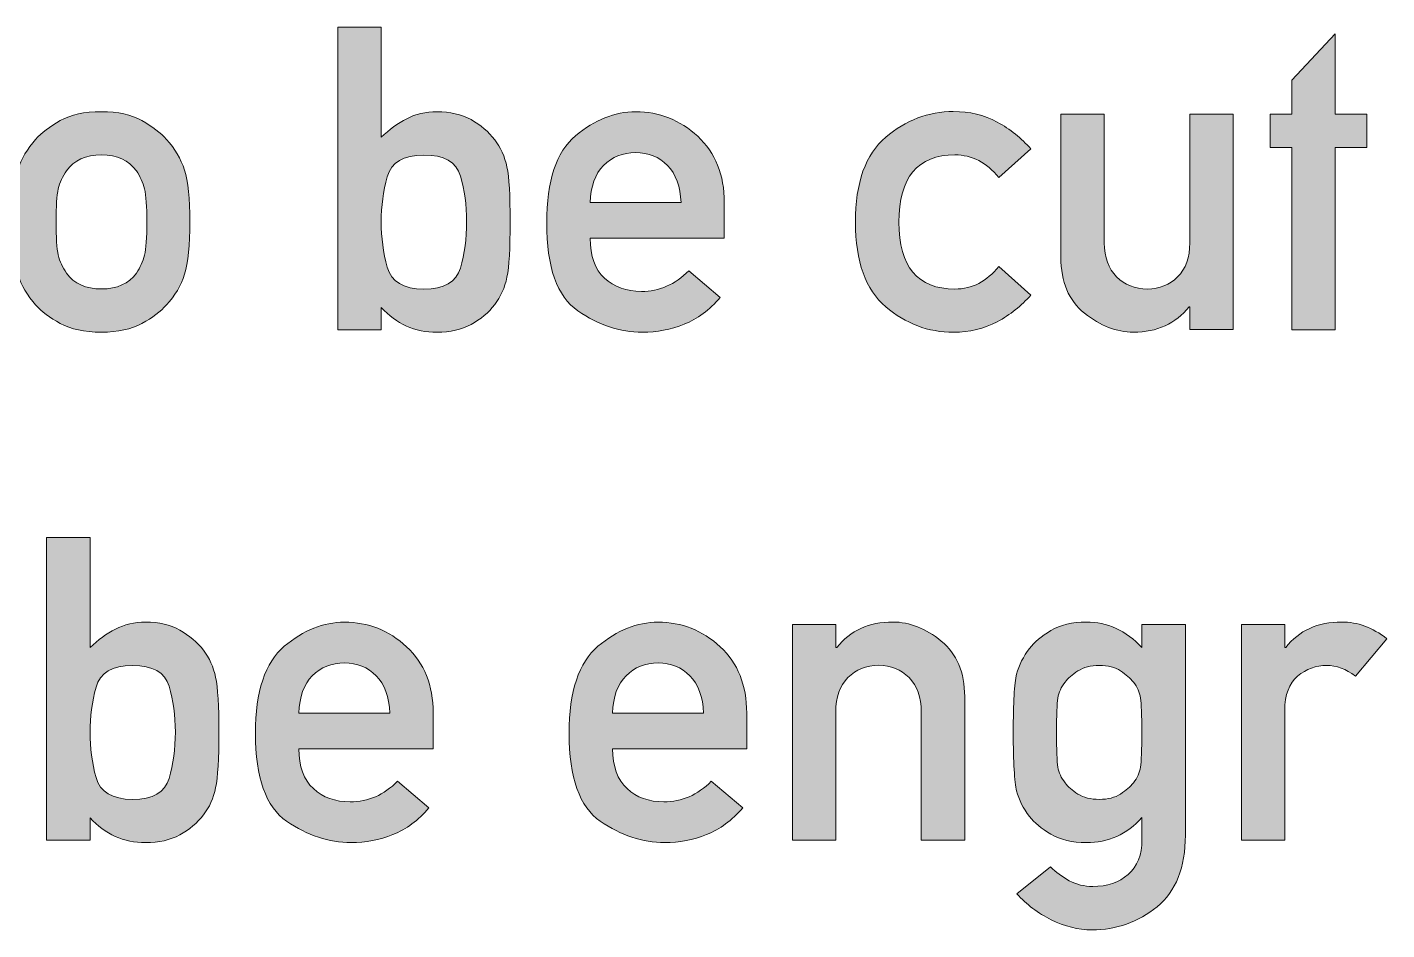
# Model space of a CAD drawing. Header units: inches. Extents: x 247 to 2765, y -1897 to -1110.
# Drawn here: x 1150.63 to 1164.16, y -1552.33 to -1543.35 of the extents above; entities that cross this region are included whole.
import ezdxf

# ---------------------------------------------------------------- set-up
doc = ezdxf.new("R2010")
doc.units = ezdxf.units.IN
doc.header["$MEASUREMENT"] = 0
doc.layers.add('Layer 1', color=7, linetype='Continuous')

# ---------------------------------------------------------------- blocks, each defined once
blk = doc.blocks.new('block 197')
at = {"layer": 'Layer 1', "true_color": 0x010101}
h = blk.add_hatch(color=18, dxfattribs=at)
h.dxf.hatch_style = 2
edge = h.paths.add_edge_path()
edge.add_spline(control_points=[(1153.721, -1546.362), (1153.721, -1546.362), (1153.721, -1543.351), (1153.721, -1543.351), (1153.721, -1543.351), (1154.153, -1543.351), (1154.153, -1543.351), (1154.153, -1543.351), (1154.153, -1544.446), (1154.153, -1544.446), (1154.233, -1544.37), (1154.317, -1544.308), (1154.406, -1544.262), (1154.495, -1544.215), (1154.595, -1544.192), (1154.707, -1544.192), (1154.838, -1544.192), (1154.95, -1544.218), (1155.046, -1544.271), (1155.141, -1544.325), (1155.22, -1544.392), (1155.282, -1544.471), (1155.341, -1544.548), (1155.382, -1544.638), (1155.403, -1544.741), (1155.425, -1544.843), (1155.435, -1545.026), (1155.435, -1545.288), (1155.435, -1545.553), (1155.425, -1545.736), (1155.403, -1545.84), (1155.382, -1545.944), (1155.341, -1546.034), (1155.282, -1546.111), (1155.22, -1546.192), (1155.141, -1546.258), (1155.046, -1546.309), (1154.951, -1546.361), (1154.838, -1546.387), (1154.707, -1546.387), (1154.487, -1546.387), (1154.302, -1546.305), (1154.153, -1546.14), (1154.153, -1546.14), (1154.153, -1546.363), (1154.153, -1546.363), (1154.153, -1546.363), (1153.721, -1546.362), (1153.721, -1546.362), (1153.721, -1546.362), (1153.721, -1546.362), (1153.721, -1546.362)], knot_values=[0, 0, 0, 0, 1, 1, 1, 2, 2, 2, 3, 3, 3, 4, 4, 4, 5, 5, 5, 6, 6, 6, 7, 7, 7, 8, 8, 8, 9, 9, 9, 10, 10, 10, 11, 11, 11, 12, 12, 12, 13, 13, 13, 14, 14, 14, 15, 15, 15, 16, 16, 16, 17, 17, 17, 17], degree=3, periodic=1)
edge = h.paths.add_edge_path()
edge.add_spline(control_points=[(1154.576, -1544.623), (1154.373, -1544.623), (1154.252, -1544.696), (1154.212, -1544.84), (1154.173, -1544.985), (1154.152, -1545.134), (1154.152, -1545.288), (1154.152, -1545.444), (1154.173, -1545.596), (1154.212, -1545.74), (1154.252, -1545.884), (1154.373, -1545.957), (1154.576, -1545.957), (1154.779, -1545.957), (1154.9, -1545.887), (1154.941, -1545.748), (1154.982, -1545.608), (1155.002, -1545.455), (1155.002, -1545.286), (1155.002, -1545.122), (1154.982, -1544.97), (1154.941, -1544.832), (1154.9, -1544.693), (1154.779, -1544.623), (1154.576, -1544.623)], knot_values=[0, 0, 0, 0, 1, 1, 1, 2, 2, 2, 3, 3, 3, 4, 4, 4, 5, 5, 5, 6, 6, 6, 7, 7, 7, 8, 8, 8, 8], degree=3, periodic=1)
h = blk.add_hatch(color=18, dxfattribs=at)
h.dxf.hatch_style = 2
h.paths.add_polyline_path([(1163.212, -1546.364), (1163.212, -1544.547), (1162.998, -1544.547), (1162.998, -1544.216), (1163.212, -1544.216), (1163.212, -1543.879), (1163.645, -1543.417), (1163.645, -1544.216), (1163.959, -1544.216), (1163.959, -1544.547), (1163.645, -1544.547), (1163.645, -1546.364)])
h = blk.add_hatch(color=18, dxfattribs=at)
h.dxf.hatch_style = 2
edge = h.paths.add_edge_path()
edge.add_spline(control_points=[(1150.483, -1545.287), (1150.483, -1545.057), (1150.502, -1544.885), (1150.536, -1544.773), (1150.572, -1544.66), (1150.632, -1544.558), (1150.714, -1544.467), (1150.773, -1544.401), (1150.855, -1544.34), (1150.959, -1544.281), (1151.063, -1544.222), (1151.199, -1544.192), (1151.367, -1544.192), (1151.533, -1544.192), (1151.668, -1544.222), (1151.771, -1544.281), (1151.875, -1544.34), (1151.958, -1544.402), (1152.017, -1544.467), (1152.099, -1544.558), (1152.158, -1544.66), (1152.195, -1544.773), (1152.231, -1544.885), (1152.248, -1545.057), (1152.248, -1545.287), (1152.248, -1545.521), (1152.23, -1545.694), (1152.195, -1545.808), (1152.16, -1545.923), (1152.099, -1546.023), (1152.017, -1546.114), (1151.958, -1546.181), (1151.876, -1546.242), (1151.771, -1546.299), (1151.667, -1546.357), (1151.532, -1546.386), (1151.367, -1546.386), (1151.198, -1546.386), (1151.063, -1546.357), (1150.959, -1546.299), (1150.855, -1546.242), (1150.773, -1546.18), (1150.714, -1546.114), (1150.632, -1546.023), (1150.572, -1545.921), (1150.536, -1545.808), (1150.5, -1545.695), (1150.483, -1545.522), (1150.483, -1545.287)], knot_values=[0, 0, 0, 0, 1, 1, 1, 2, 2, 2, 3, 3, 3, 4, 4, 4, 5, 5, 5, 6, 6, 6, 7, 7, 7, 8, 8, 8, 9, 9, 9, 10, 10, 10, 11, 11, 11, 12, 12, 12, 13, 13, 13, 14, 14, 14, 15, 15, 15, 16, 16, 16, 16], degree=3, periodic=1)
edge = h.paths.add_edge_path()
edge.add_spline(control_points=[(1151.82, -1545.291), (1151.82, -1545.135), (1151.813, -1545.026), (1151.797, -1544.961), (1151.781, -1544.898), (1151.754, -1544.837), (1151.716, -1544.779), (1151.64, -1544.675), (1151.524, -1544.622), (1151.369, -1544.622), (1151.211, -1544.622), (1151.095, -1544.675), (1151.022, -1544.779), (1150.981, -1544.837), (1150.953, -1544.898), (1150.938, -1544.961), (1150.924, -1545.026), (1150.917, -1545.133), (1150.917, -1545.287), (1150.917, -1545.443), (1150.924, -1545.555), (1150.938, -1545.618), (1150.953, -1545.681), (1150.981, -1545.742), (1151.022, -1545.798), (1151.095, -1545.904), (1151.211, -1545.956), (1151.369, -1545.956), (1151.524, -1545.956), (1151.641, -1545.904), (1151.716, -1545.798), (1151.754, -1545.743), (1151.782, -1545.682), (1151.797, -1545.619), (1151.812, -1545.556), (1151.82, -1545.447), (1151.82, -1545.291)], knot_values=[0, 0, 0, 0, 1, 1, 1, 2, 2, 2, 3, 3, 3, 4, 4, 4, 5, 5, 5, 6, 6, 6, 7, 7, 7, 8, 8, 8, 9, 9, 9, 10, 10, 10, 11, 11, 11, 12, 12, 12, 12], degree=3, periodic=1)
h = blk.add_hatch(color=18, dxfattribs=at)
h.dxf.hatch_style = 2
edge = h.paths.add_edge_path()
edge.add_spline(control_points=[(1157.566, -1545.452), (1157.566, -1545.452), (1156.231, -1545.452), (1156.231, -1545.452), (1156.231, -1545.629), (1156.28, -1545.761), (1156.375, -1545.849), (1156.47, -1545.937), (1156.593, -1545.981), (1156.742, -1545.981), (1156.919, -1545.981), (1157.076, -1545.913), (1157.213, -1545.775), (1157.213, -1545.775), (1157.525, -1546.041), (1157.525, -1546.041), (1157.419, -1546.165), (1157.299, -1546.254), (1157.166, -1546.307), (1157.033, -1546.36), (1156.894, -1546.387), (1156.75, -1546.387), (1156.529, -1546.387), (1156.316, -1546.316), (1156.109, -1546.174), (1155.902, -1546.031), (1155.799, -1545.739), (1155.799, -1545.298), (1155.799, -1544.881), (1155.894, -1544.592), (1156.086, -1544.432), (1156.277, -1544.273), (1156.476, -1544.192), (1156.684, -1544.192), (1156.919, -1544.192), (1157.125, -1544.274), (1157.302, -1544.437), (1157.478, -1544.601), (1157.566, -1544.821), (1157.566, -1545.097), (1157.566, -1545.097), (1157.566, -1545.452), (1157.566, -1545.452)], knot_values=[0, 0, 0, 0, 1, 1, 1, 2, 2, 2, 3, 3, 3, 4, 4, 4, 5, 5, 5, 6, 6, 6, 7, 7, 7, 8, 8, 8, 9, 9, 9, 10, 10, 10, 11, 11, 11, 12, 12, 12, 13, 13, 13, 14, 14, 14, 14], degree=3, periodic=1)
edge = h.paths.add_edge_path()
edge.add_spline(control_points=[(1156.231, -1545.097), (1156.231, -1545.097), (1157.136, -1545.097), (1157.136, -1545.097), (1157.129, -1544.936), (1157.084, -1544.812), (1157, -1544.726), (1156.916, -1544.642), (1156.811, -1544.599), (1156.684, -1544.599), (1156.556, -1544.599), (1156.449, -1544.642), (1156.365, -1544.726), (1156.28, -1544.812), (1156.236, -1544.936), (1156.231, -1545.097)], knot_values=[0, 0, 0, 0, 1, 1, 1, 2, 2, 2, 3, 3, 3, 4, 4, 4, 5, 5, 5, 5], degree=3, periodic=1)
h = blk.add_hatch(color=18, dxfattribs=at)
h.dxf.hatch_style = 2
edge = h.paths.add_edge_path()
edge.add_spline(control_points=[(1160.297, -1545.731), (1160.297, -1545.731), (1160.616, -1546.017), (1160.616, -1546.017), (1160.521, -1546.125), (1160.411, -1546.213), (1160.282, -1546.282), (1160.153, -1546.352), (1160.007, -1546.387), (1159.845, -1546.387), (1159.597, -1546.387), (1159.372, -1546.303), (1159.172, -1546.133), (1158.972, -1545.964), (1158.871, -1545.684), (1158.871, -1545.291), (1158.871, -1544.897), (1158.971, -1544.617), (1159.172, -1544.446), (1159.373, -1544.276), (1159.597, -1544.19), (1159.845, -1544.19), (1160.007, -1544.19), (1160.153, -1544.225), (1160.282, -1544.296), (1160.411, -1544.366), (1160.522, -1544.455), (1160.616, -1544.562), (1160.616, -1544.562), (1160.297, -1544.846), (1160.297, -1544.846), (1160.176, -1544.697), (1160.031, -1544.622), (1159.861, -1544.622), (1159.489, -1544.622), (1159.303, -1544.846), (1159.303, -1545.291), (1159.303, -1545.735), (1159.489, -1545.957), (1159.861, -1545.957), (1160.032, -1545.957), (1160.178, -1545.882), (1160.297, -1545.731)], knot_values=[0, 0, 0, 0, 1, 1, 1, 2, 2, 2, 3, 3, 3, 4, 4, 4, 5, 5, 5, 6, 6, 6, 7, 7, 7, 8, 8, 8, 9, 9, 9, 10, 10, 10, 11, 11, 11, 12, 12, 12, 13, 13, 13, 14, 14, 14, 14], degree=3, periodic=1)
h = blk.add_hatch(color=18, dxfattribs=at)
h.dxf.hatch_style = 2
edge = h.paths.add_edge_path()
edge.add_spline(control_points=[(1160.915, -1545.642), (1160.915, -1545.642), (1160.915, -1544.216), (1160.915, -1544.216), (1160.915, -1544.216), (1161.347, -1544.216), (1161.347, -1544.216), (1161.347, -1544.216), (1161.347, -1545.496), (1161.347, -1545.496), (1161.347, -1545.641), (1161.388, -1545.754), (1161.469, -1545.836), (1161.55, -1545.916), (1161.652, -1545.957), (1161.776, -1545.957), (1161.896, -1545.957), (1161.996, -1545.916), (1162.077, -1545.836), (1162.158, -1545.755), (1162.198, -1545.641), (1162.198, -1545.496), (1162.198, -1545.496), (1162.198, -1544.216), (1162.198, -1544.216), (1162.198, -1544.216), (1162.631, -1544.216), (1162.631, -1544.216), (1162.631, -1544.216), (1162.631, -1546.361), (1162.631, -1546.361), (1162.631, -1546.361), (1162.198, -1546.361), (1162.198, -1546.361), (1162.198, -1546.361), (1162.198, -1546.134), (1162.198, -1546.134), (1162.198, -1546.134), (1162.191, -1546.134), (1162.191, -1546.134), (1162.057, -1546.303), (1161.872, -1546.386), (1161.637, -1546.386), (1161.468, -1546.386), (1161.306, -1546.323), (1161.15, -1546.197), (1160.993, -1546.071), (1160.915, -1545.886), (1160.915, -1545.642)], knot_values=[0, 0, 0, 0, 1, 1, 1, 2, 2, 2, 3, 3, 3, 4, 4, 4, 5, 5, 5, 6, 6, 6, 7, 7, 7, 8, 8, 8, 9, 9, 9, 10, 10, 10, 11, 11, 11, 12, 12, 12, 13, 13, 13, 14, 14, 14, 15, 15, 15, 16, 16, 16, 16], degree=3, periodic=1)
h = blk.add_hatch(color=18, dxfattribs=at)
h.dxf.hatch_style = 2
edge = h.paths.add_edge_path()
edge.add_spline(control_points=[(1150.822, -1551.442), (1150.822, -1551.442), (1150.822, -1548.43), (1150.822, -1548.43), (1150.822, -1548.43), (1151.255, -1548.43), (1151.255, -1548.43), (1151.255, -1548.43), (1151.255, -1549.525), (1151.255, -1549.525), (1151.335, -1549.45), (1151.419, -1549.388), (1151.508, -1549.341), (1151.597, -1549.295), (1151.697, -1549.272), (1151.809, -1549.272), (1151.94, -1549.272), (1152.052, -1549.298), (1152.148, -1549.352), (1152.243, -1549.405), (1152.322, -1549.471), (1152.384, -1549.551), (1152.443, -1549.628), (1152.483, -1549.718), (1152.505, -1549.821), (1152.527, -1549.924), (1152.537, -1550.106), (1152.537, -1550.368), (1152.537, -1550.632), (1152.527, -1550.817), (1152.505, -1550.921), (1152.483, -1551.025), (1152.443, -1551.115), (1152.384, -1551.19), (1152.322, -1551.271), (1152.243, -1551.338), (1152.148, -1551.39), (1152.053, -1551.441), (1151.94, -1551.467), (1151.809, -1551.467), (1151.589, -1551.467), (1151.404, -1551.385), (1151.255, -1551.219), (1151.255, -1551.219), (1151.255, -1551.443), (1151.255, -1551.443), (1151.255, -1551.443), (1150.822, -1551.442), (1150.822, -1551.442), (1150.822, -1551.442), (1150.822, -1551.442), (1150.822, -1551.442)], knot_values=[0, 0, 0, 0, 1, 1, 1, 2, 2, 2, 3, 3, 3, 4, 4, 4, 5, 5, 5, 6, 6, 6, 7, 7, 7, 8, 8, 8, 9, 9, 9, 10, 10, 10, 11, 11, 11, 12, 12, 12, 13, 13, 13, 14, 14, 14, 15, 15, 15, 16, 16, 16, 17, 17, 17, 17], degree=3, periodic=1)
edge = h.paths.add_edge_path()
edge.add_spline(control_points=[(1151.678, -1549.703), (1151.476, -1549.703), (1151.355, -1549.776), (1151.315, -1549.92), (1151.275, -1550.065), (1151.255, -1550.214), (1151.255, -1550.367), (1151.255, -1550.524), (1151.275, -1550.675), (1151.315, -1550.819), (1151.355, -1550.964), (1151.476, -1551.036), (1151.678, -1551.036), (1151.88, -1551.036), (1152.003, -1550.967), (1152.043, -1550.827), (1152.083, -1550.687), (1152.104, -1550.534), (1152.104, -1550.366), (1152.104, -1550.202), (1152.083, -1550.05), (1152.043, -1549.911), (1152.002, -1549.773), (1151.88, -1549.703), (1151.678, -1549.703)], knot_values=[0, 0, 0, 0, 1, 1, 1, 2, 2, 2, 3, 3, 3, 4, 4, 4, 5, 5, 5, 6, 6, 6, 7, 7, 7, 8, 8, 8, 8], degree=3, periodic=1)
h = blk.add_hatch(color=18, dxfattribs=at)
h.dxf.hatch_style = 2
edge = h.paths.add_edge_path()
edge.add_spline(control_points=[(1154.669, -1550.532), (1154.669, -1550.532), (1153.333, -1550.532), (1153.333, -1550.532), (1153.333, -1550.708), (1153.382, -1550.841), (1153.477, -1550.929), (1153.572, -1551.017), (1153.695, -1551.061), (1153.844, -1551.061), (1154.022, -1551.061), (1154.179, -1550.993), (1154.315, -1550.855), (1154.315, -1550.855), (1154.627, -1551.121), (1154.627, -1551.121), (1154.521, -1551.246), (1154.402, -1551.334), (1154.269, -1551.387), (1154.136, -1551.44), (1153.997, -1551.467), (1153.852, -1551.467), (1153.632, -1551.467), (1153.418, -1551.396), (1153.211, -1551.254), (1153.005, -1551.112), (1152.901, -1550.82), (1152.901, -1550.379), (1152.901, -1549.961), (1152.997, -1549.673), (1153.188, -1549.513), (1153.379, -1549.353), (1153.578, -1549.273), (1153.786, -1549.273), (1154.022, -1549.273), (1154.228, -1549.354), (1154.404, -1549.517), (1154.581, -1549.68), (1154.669, -1549.901), (1154.669, -1550.178), (1154.669, -1550.178), (1154.669, -1550.532), (1154.669, -1550.532), (1154.669, -1550.532), (1154.669, -1550.532), (1154.669, -1550.532)], knot_values=[0, 0, 0, 0, 1, 1, 1, 2, 2, 2, 3, 3, 3, 4, 4, 4, 5, 5, 5, 6, 6, 6, 7, 7, 7, 8, 8, 8, 9, 9, 9, 10, 10, 10, 11, 11, 11, 12, 12, 12, 13, 13, 13, 14, 14, 14, 15, 15, 15, 15], degree=3, periodic=1)
edge = h.paths.add_edge_path()
edge.add_spline(control_points=[(1153.333, -1550.177), (1153.333, -1550.177), (1154.238, -1550.177), (1154.238, -1550.177), (1154.231, -1550.015), (1154.186, -1549.892), (1154.102, -1549.807), (1154.018, -1549.721), (1153.913, -1549.678), (1153.786, -1549.678), (1153.658, -1549.678), (1153.551, -1549.721), (1153.466, -1549.807), (1153.383, -1549.892), (1153.338, -1550.015), (1153.333, -1550.177)], knot_values=[0, 0, 0, 0, 1, 1, 1, 2, 2, 2, 3, 3, 3, 4, 4, 4, 5, 5, 5, 5], degree=3, periodic=1)
h = blk.add_hatch(color=18, dxfattribs=at)
h.dxf.hatch_style = 2
edge = h.paths.add_edge_path()
edge.add_spline(control_points=[(1157.79, -1550.532), (1157.79, -1550.532), (1156.455, -1550.532), (1156.455, -1550.532), (1156.455, -1550.708), (1156.503, -1550.841), (1156.599, -1550.929), (1156.694, -1551.017), (1156.816, -1551.061), (1156.965, -1551.061), (1157.143, -1551.061), (1157.3, -1550.993), (1157.437, -1550.855), (1157.437, -1550.855), (1157.749, -1551.121), (1157.749, -1551.121), (1157.643, -1551.246), (1157.523, -1551.334), (1157.39, -1551.387), (1157.257, -1551.44), (1157.118, -1551.467), (1156.973, -1551.467), (1156.753, -1551.467), (1156.539, -1551.396), (1156.332, -1551.254), (1156.126, -1551.112), (1156.022, -1550.82), (1156.022, -1550.379), (1156.022, -1549.961), (1156.118, -1549.673), (1156.309, -1549.513), (1156.5, -1549.353), (1156.699, -1549.273), (1156.907, -1549.273), (1157.142, -1549.273), (1157.348, -1549.354), (1157.525, -1549.517), (1157.701, -1549.68), (1157.789, -1549.901), (1157.789, -1550.178), (1157.789, -1550.178), (1157.789, -1550.532), (1157.789, -1550.532), (1157.789, -1550.532), (1157.79, -1550.532), (1157.79, -1550.532)], knot_values=[0, 0, 0, 0, 1, 1, 1, 2, 2, 2, 3, 3, 3, 4, 4, 4, 5, 5, 5, 6, 6, 6, 7, 7, 7, 8, 8, 8, 9, 9, 9, 10, 10, 10, 11, 11, 11, 12, 12, 12, 13, 13, 13, 14, 14, 14, 15, 15, 15, 15], degree=3, periodic=1)
edge = h.paths.add_edge_path()
edge.add_spline(control_points=[(1156.455, -1550.177), (1156.455, -1550.177), (1157.36, -1550.177), (1157.36, -1550.177), (1157.353, -1550.015), (1157.308, -1549.892), (1157.223, -1549.807), (1157.138, -1549.721), (1157.034, -1549.678), (1156.907, -1549.678), (1156.78, -1549.678), (1156.673, -1549.721), (1156.589, -1549.807), (1156.504, -1549.892), (1156.459, -1550.015), (1156.455, -1550.177)], knot_values=[0, 0, 0, 0, 1, 1, 1, 2, 2, 2, 3, 3, 3, 4, 4, 4, 5, 5, 5, 5], degree=3, periodic=1)
h = blk.add_hatch(color=18, dxfattribs=at)
h.dxf.hatch_style = 2
edge = h.paths.add_edge_path()
edge.add_spline(control_points=[(1158.245, -1551.442), (1158.245, -1551.442), (1158.245, -1549.296), (1158.245, -1549.296), (1158.245, -1549.296), (1158.677, -1549.296), (1158.677, -1549.296), (1158.677, -1549.296), (1158.677, -1549.525), (1158.677, -1549.525), (1158.677, -1549.525), (1158.685, -1549.525), (1158.685, -1549.525), (1158.819, -1549.356), (1159.004, -1549.271), (1159.243, -1549.271), (1159.411, -1549.271), (1159.571, -1549.335), (1159.725, -1549.461), (1159.88, -1549.587), (1159.958, -1549.773), (1159.958, -1550.014), (1159.958, -1550.014), (1159.958, -1551.441), (1159.958, -1551.441), (1159.958, -1551.441), (1159.526, -1551.441), (1159.526, -1551.441), (1159.526, -1551.441), (1159.526, -1550.163), (1159.526, -1550.163), (1159.526, -1550.019), (1159.486, -1549.906), (1159.404, -1549.824), (1159.323, -1549.743), (1159.223, -1549.702), (1159.103, -1549.702), (1158.978, -1549.702), (1158.876, -1549.742), (1158.796, -1549.824), (1158.715, -1549.906), (1158.675, -1550.019), (1158.675, -1550.163), (1158.675, -1550.163), (1158.675, -1551.441), (1158.675, -1551.441), (1158.675, -1551.441), (1158.245, -1551.442), (1158.245, -1551.442), (1158.245, -1551.442), (1158.245, -1551.442), (1158.245, -1551.442)], knot_values=[0, 0, 0, 0, 1, 1, 1, 2, 2, 2, 3, 3, 3, 4, 4, 4, 5, 5, 5, 6, 6, 6, 7, 7, 7, 8, 8, 8, 9, 9, 9, 10, 10, 10, 11, 11, 11, 12, 12, 12, 13, 13, 13, 14, 14, 14, 15, 15, 15, 16, 16, 16, 17, 17, 17, 17], degree=3, periodic=1)
h = blk.add_hatch(color=18, dxfattribs=at)
h.dxf.hatch_style = 2
edge = h.paths.add_edge_path()
edge.add_spline(control_points=[(1161.722, -1551.439), (1161.722, -1551.439), (1161.722, -1551.218), (1161.722, -1551.218), (1161.572, -1551.384), (1161.387, -1551.466), (1161.168, -1551.466), (1161.028, -1551.466), (1160.911, -1551.438), (1160.815, -1551.383), (1160.721, -1551.327), (1160.65, -1551.268), (1160.603, -1551.206), (1160.54, -1551.126), (1160.498, -1551.041), (1160.475, -1550.952), (1160.453, -1550.862), (1160.441, -1550.668), (1160.441, -1550.371), (1160.441, -1550.074), (1160.452, -1549.88), (1160.475, -1549.79), (1160.499, -1549.701), (1160.541, -1549.615), (1160.603, -1549.533), (1160.651, -1549.472), (1160.722, -1549.413), (1160.815, -1549.356), (1160.911, -1549.3), (1161.028, -1549.271), (1161.168, -1549.271), (1161.378, -1549.271), (1161.562, -1549.355), (1161.722, -1549.526), (1161.722, -1549.526), (1161.722, -1549.296), (1161.722, -1549.296), (1161.722, -1549.296), (1162.154, -1549.296), (1162.154, -1549.296), (1162.154, -1549.296), (1162.154, -1551.392), (1162.154, -1551.392), (1162.154, -1551.715), (1162.06, -1551.952), (1161.872, -1552.105), (1161.684, -1552.259), (1161.468, -1552.335), (1161.224, -1552.335), (1161.086, -1552.335), (1160.952, -1552.301), (1160.82, -1552.235), (1160.687, -1552.17), (1160.574, -1552.082), (1160.477, -1551.976), (1160.477, -1551.976), (1160.812, -1551.708), (1160.812, -1551.708), (1160.865, -1551.761), (1160.927, -1551.806), (1160.999, -1551.846), (1161.072, -1551.884), (1161.149, -1551.903), (1161.232, -1551.903), (1161.375, -1551.903), (1161.493, -1551.864), (1161.584, -1551.783), (1161.676, -1551.703), (1161.722, -1551.588), (1161.722, -1551.439)], knot_values=[0, 0, 0, 0, 1, 1, 1, 2, 2, 2, 3, 3, 3, 4, 4, 4, 5, 5, 5, 6, 6, 6, 7, 7, 7, 8, 8, 8, 9, 9, 9, 10, 10, 10, 11, 11, 11, 12, 12, 12, 13, 13, 13, 14, 14, 14, 15, 15, 15, 16, 16, 16, 17, 17, 17, 18, 18, 18, 19, 19, 19, 20, 20, 20, 21, 21, 21, 22, 22, 22, 23, 23, 23, 23], degree=3, periodic=1)
edge = h.paths.add_edge_path()
edge.add_spline(control_points=[(1160.872, -1550.371), (1160.872, -1550.543), (1160.877, -1550.658), (1160.885, -1550.715), (1160.894, -1550.771), (1160.918, -1550.824), (1160.957, -1550.871), (1160.986, -1550.91), (1161.028, -1550.948), (1161.085, -1550.983), (1161.141, -1551.019), (1161.212, -1551.036), (1161.299, -1551.036), (1161.383, -1551.036), (1161.453, -1551.018), (1161.509, -1550.983), (1161.564, -1550.947), (1161.607, -1550.91), (1161.638, -1550.871), (1161.675, -1550.823), (1161.699, -1550.771), (1161.707, -1550.715), (1161.715, -1550.658), (1161.72, -1550.544), (1161.72, -1550.371), (1161.72, -1550.199), (1161.716, -1550.084), (1161.707, -1550.028), (1161.698, -1549.971), (1161.675, -1549.918), (1161.638, -1549.869), (1161.607, -1549.832), (1161.564, -1549.794), (1161.509, -1549.758), (1161.454, -1549.721), (1161.384, -1549.704), (1161.299, -1549.704), (1161.212, -1549.704), (1161.141, -1549.722), (1161.085, -1549.758), (1161.028, -1549.794), (1160.986, -1549.832), (1160.957, -1549.869), (1160.918, -1549.919), (1160.894, -1549.971), (1160.885, -1550.028), (1160.877, -1550.084), (1160.872, -1550.199), (1160.872, -1550.371)], knot_values=[0, 0, 0, 0, 1, 1, 1, 2, 2, 2, 3, 3, 3, 4, 4, 4, 5, 5, 5, 6, 6, 6, 7, 7, 7, 8, 8, 8, 9, 9, 9, 10, 10, 10, 11, 11, 11, 12, 12, 12, 13, 13, 13, 14, 14, 14, 15, 15, 15, 16, 16, 16, 16], degree=3, periodic=1)
h = blk.add_hatch(color=18, dxfattribs=at)
h.dxf.hatch_style = 2
edge = h.paths.add_edge_path()
edge.add_spline(control_points=[(1162.711, -1551.442), (1162.711, -1551.442), (1162.711, -1549.296), (1162.711, -1549.296), (1162.711, -1549.296), (1163.144, -1549.296), (1163.144, -1549.296), (1163.144, -1549.296), (1163.144, -1549.525), (1163.144, -1549.525), (1163.144, -1549.525), (1163.152, -1549.525), (1163.152, -1549.525), (1163.285, -1549.356), (1163.471, -1549.271), (1163.71, -1549.271), (1163.867, -1549.271), (1164.016, -1549.325), (1164.158, -1549.437), (1164.158, -1549.437), (1163.846, -1549.809), (1163.846, -1549.809), (1163.751, -1549.738), (1163.657, -1549.703), (1163.56, -1549.703), (1163.454, -1549.703), (1163.358, -1549.739), (1163.271, -1549.81), (1163.186, -1549.881), (1163.143, -1549.995), (1163.143, -1550.152), (1163.143, -1550.152), (1163.143, -1551.442), (1163.143, -1551.442), (1163.143, -1551.442), (1162.711, -1551.442), (1162.711, -1551.442), (1162.711, -1551.442), (1162.711, -1551.442), (1162.711, -1551.442)], knot_values=[0, 0, 0, 0, 1, 1, 1, 2, 2, 2, 3, 3, 3, 4, 4, 4, 5, 5, 5, 6, 6, 6, 7, 7, 7, 8, 8, 8, 9, 9, 9, 10, 10, 10, 11, 11, 11, 12, 12, 12, 13, 13, 13, 13], degree=3, periodic=1)
at = {"layer": 'Layer 1', "lineweight": 0}
blk.add_lwpolyline([(1163.212, -1546.364), (1163.212, -1544.547), (1162.998, -1544.547), (1162.998, -1544.216), (1163.212, -1544.216), (1163.212, -1543.879), (1163.645, -1543.417), (1163.645, -1544.216), (1163.959, -1544.216), (1163.959, -1544.547), (1163.645, -1544.547), (1163.645, -1546.364), (1163.212, -1546.364)], dxfattribs=at)
for points, knots in [([(1153.721, -1546.362), (1153.721, -1546.362), (1153.721, -1543.351), (1153.721, -1543.351), (1153.721, -1543.351), (1154.153, -1543.351), (1154.153, -1543.351), (1154.153, -1543.351), (1154.153, -1544.446), (1154.153, -1544.446), (1154.233, -1544.37), (1154.317, -1544.308), (1154.406, -1544.262), (1154.495, -1544.215), (1154.595, -1544.192), (1154.707, -1544.192), (1154.838, -1544.192), (1154.95, -1544.218), (1155.046, -1544.271), (1155.141, -1544.325), (1155.22, -1544.392), (1155.282, -1544.471), (1155.341, -1544.548), (1155.382, -1544.638), (1155.403, -1544.741), (1155.425, -1544.843), (1155.435, -1545.026), (1155.435, -1545.288), (1155.435, -1545.553), (1155.425, -1545.736), (1155.403, -1545.84), (1155.382, -1545.944), (1155.341, -1546.034), (1155.282, -1546.111), (1155.22, -1546.192), (1155.141, -1546.258), (1155.046, -1546.309), (1154.951, -1546.361), (1154.838, -1546.387), (1154.707, -1546.387), (1154.487, -1546.387), (1154.302, -1546.305), (1154.153, -1546.14), (1154.153, -1546.14), (1154.153, -1546.363), (1154.153, -1546.363), (1154.153, -1546.363), (1153.721, -1546.362), (1153.721, -1546.362), (1153.721, -1546.362), (1153.721, -1546.362), (1153.721, -1546.362)], [0, 0, 0, 0, 1, 1, 1, 2, 2, 2, 3, 3, 3, 4, 4, 4, 5, 5, 5, 6, 6, 6, 7, 7, 7, 8, 8, 8, 9, 9, 9, 10, 10, 10, 11, 11, 11, 12, 12, 12, 13, 13, 13, 14, 14, 14, 15, 15, 15, 16, 16, 16, 17, 17, 17, 17]), ([(1150.483, -1545.287), (1150.483, -1545.057), (1150.502, -1544.885), (1150.536, -1544.773), (1150.572, -1544.66), (1150.632, -1544.558), (1150.714, -1544.467), (1150.773, -1544.401), (1150.855, -1544.34), (1150.959, -1544.281), (1151.063, -1544.222), (1151.199, -1544.192), (1151.367, -1544.192), (1151.533, -1544.192), (1151.668, -1544.222), (1151.771, -1544.281), (1151.875, -1544.34), (1151.958, -1544.402), (1152.017, -1544.467), (1152.099, -1544.558), (1152.158, -1544.66), (1152.195, -1544.773), (1152.231, -1544.885), (1152.248, -1545.057), (1152.248, -1545.287), (1152.248, -1545.521), (1152.23, -1545.694), (1152.195, -1545.808), (1152.16, -1545.923), (1152.099, -1546.023), (1152.017, -1546.114), (1151.958, -1546.181), (1151.876, -1546.242), (1151.771, -1546.299), (1151.667, -1546.357), (1151.532, -1546.386), (1151.367, -1546.386), (1151.198, -1546.386), (1151.063, -1546.357), (1150.959, -1546.299), (1150.855, -1546.242), (1150.773, -1546.18), (1150.714, -1546.114), (1150.632, -1546.023), (1150.572, -1545.921), (1150.536, -1545.808), (1150.5, -1545.695), (1150.483, -1545.522), (1150.483, -1545.287)], [0, 0, 0, 0, 1, 1, 1, 2, 2, 2, 3, 3, 3, 4, 4, 4, 5, 5, 5, 6, 6, 6, 7, 7, 7, 8, 8, 8, 9, 9, 9, 10, 10, 10, 11, 11, 11, 12, 12, 12, 13, 13, 13, 14, 14, 14, 15, 15, 15, 16, 16, 16, 16]), ([(1157.566, -1545.452), (1157.566, -1545.452), (1156.231, -1545.452), (1156.231, -1545.452), (1156.231, -1545.629), (1156.28, -1545.761), (1156.375, -1545.849), (1156.47, -1545.937), (1156.593, -1545.981), (1156.742, -1545.981), (1156.919, -1545.981), (1157.076, -1545.913), (1157.213, -1545.775), (1157.213, -1545.775), (1157.525, -1546.041), (1157.525, -1546.041), (1157.419, -1546.165), (1157.299, -1546.254), (1157.166, -1546.307), (1157.033, -1546.36), (1156.894, -1546.387), (1156.75, -1546.387), (1156.529, -1546.387), (1156.316, -1546.316), (1156.109, -1546.174), (1155.902, -1546.031), (1155.799, -1545.739), (1155.799, -1545.298), (1155.799, -1544.881), (1155.894, -1544.592), (1156.086, -1544.432), (1156.277, -1544.273), (1156.476, -1544.192), (1156.684, -1544.192), (1156.919, -1544.192), (1157.125, -1544.274), (1157.302, -1544.437), (1157.478, -1544.601), (1157.566, -1544.821), (1157.566, -1545.097), (1157.566, -1545.097), (1157.566, -1545.452), (1157.566, -1545.452)], [0, 0, 0, 0, 1, 1, 1, 2, 2, 2, 3, 3, 3, 4, 4, 4, 5, 5, 5, 6, 6, 6, 7, 7, 7, 8, 8, 8, 9, 9, 9, 10, 10, 10, 11, 11, 11, 12, 12, 12, 13, 13, 13, 14, 14, 14, 14]), ([(1160.297, -1545.731), (1160.297, -1545.731), (1160.616, -1546.017), (1160.616, -1546.017), (1160.521, -1546.125), (1160.411, -1546.213), (1160.282, -1546.282), (1160.153, -1546.352), (1160.007, -1546.387), (1159.845, -1546.387), (1159.597, -1546.387), (1159.372, -1546.303), (1159.172, -1546.133), (1158.972, -1545.964), (1158.871, -1545.684), (1158.871, -1545.291), (1158.871, -1544.897), (1158.971, -1544.617), (1159.172, -1544.446), (1159.373, -1544.276), (1159.597, -1544.19), (1159.845, -1544.19), (1160.007, -1544.19), (1160.153, -1544.225), (1160.282, -1544.296), (1160.411, -1544.366), (1160.522, -1544.455), (1160.616, -1544.562), (1160.616, -1544.562), (1160.297, -1544.846), (1160.297, -1544.846), (1160.176, -1544.697), (1160.031, -1544.622), (1159.861, -1544.622), (1159.489, -1544.622), (1159.303, -1544.846), (1159.303, -1545.291), (1159.303, -1545.735), (1159.489, -1545.957), (1159.861, -1545.957), (1160.032, -1545.957), (1160.178, -1545.882), (1160.297, -1545.731)], [0, 0, 0, 0, 1, 1, 1, 2, 2, 2, 3, 3, 3, 4, 4, 4, 5, 5, 5, 6, 6, 6, 7, 7, 7, 8, 8, 8, 9, 9, 9, 10, 10, 10, 11, 11, 11, 12, 12, 12, 13, 13, 13, 14, 14, 14, 14]), ([(1160.915, -1545.642), (1160.915, -1545.642), (1160.915, -1544.216), (1160.915, -1544.216), (1160.915, -1544.216), (1161.347, -1544.216), (1161.347, -1544.216), (1161.347, -1544.216), (1161.347, -1545.496), (1161.347, -1545.496), (1161.347, -1545.641), (1161.388, -1545.754), (1161.469, -1545.836), (1161.55, -1545.916), (1161.652, -1545.957), (1161.776, -1545.957), (1161.896, -1545.957), (1161.996, -1545.916), (1162.077, -1545.836), (1162.158, -1545.755), (1162.198, -1545.641), (1162.198, -1545.496), (1162.198, -1545.496), (1162.198, -1544.216), (1162.198, -1544.216), (1162.198, -1544.216), (1162.631, -1544.216), (1162.631, -1544.216), (1162.631, -1544.216), (1162.631, -1546.361), (1162.631, -1546.361), (1162.631, -1546.361), (1162.198, -1546.361), (1162.198, -1546.361), (1162.198, -1546.361), (1162.198, -1546.134), (1162.198, -1546.134), (1162.198, -1546.134), (1162.191, -1546.134), (1162.191, -1546.134), (1162.057, -1546.303), (1161.872, -1546.386), (1161.637, -1546.386), (1161.468, -1546.386), (1161.306, -1546.323), (1161.15, -1546.197), (1160.993, -1546.071), (1160.915, -1545.886), (1160.915, -1545.642)], [0, 0, 0, 0, 1, 1, 1, 2, 2, 2, 3, 3, 3, 4, 4, 4, 5, 5, 5, 6, 6, 6, 7, 7, 7, 8, 8, 8, 9, 9, 9, 10, 10, 10, 11, 11, 11, 12, 12, 12, 13, 13, 13, 14, 14, 14, 15, 15, 15, 16, 16, 16, 16]), ([(1151.82, -1545.291), (1151.82, -1545.135), (1151.813, -1545.026), (1151.797, -1544.961), (1151.781, -1544.898), (1151.754, -1544.837), (1151.716, -1544.779), (1151.64, -1544.675), (1151.524, -1544.622), (1151.369, -1544.622), (1151.211, -1544.622), (1151.095, -1544.675), (1151.022, -1544.779), (1150.981, -1544.837), (1150.953, -1544.898), (1150.938, -1544.961), (1150.924, -1545.026), (1150.917, -1545.133), (1150.917, -1545.287), (1150.917, -1545.443), (1150.924, -1545.555), (1150.938, -1545.618), (1150.953, -1545.681), (1150.981, -1545.742), (1151.022, -1545.798), (1151.095, -1545.904), (1151.211, -1545.956), (1151.369, -1545.956), (1151.524, -1545.956), (1151.641, -1545.904), (1151.716, -1545.798), (1151.754, -1545.743), (1151.782, -1545.682), (1151.797, -1545.619), (1151.812, -1545.556), (1151.82, -1545.447), (1151.82, -1545.291)], [0, 0, 0, 0, 1, 1, 1, 2, 2, 2, 3, 3, 3, 4, 4, 4, 5, 5, 5, 6, 6, 6, 7, 7, 7, 8, 8, 8, 9, 9, 9, 10, 10, 10, 11, 11, 11, 12, 12, 12, 12]), ([(1154.576, -1544.623), (1154.373, -1544.623), (1154.252, -1544.696), (1154.212, -1544.84), (1154.173, -1544.985), (1154.152, -1545.134), (1154.152, -1545.288), (1154.152, -1545.444), (1154.173, -1545.596), (1154.212, -1545.74), (1154.252, -1545.884), (1154.373, -1545.957), (1154.576, -1545.957), (1154.779, -1545.957), (1154.9, -1545.887), (1154.941, -1545.748), (1154.982, -1545.608), (1155.002, -1545.455), (1155.002, -1545.286), (1155.002, -1545.122), (1154.982, -1544.97), (1154.941, -1544.832), (1154.9, -1544.693), (1154.779, -1544.623), (1154.576, -1544.623)], [0, 0, 0, 0, 1, 1, 1, 2, 2, 2, 3, 3, 3, 4, 4, 4, 5, 5, 5, 6, 6, 6, 7, 7, 7, 8, 8, 8, 8]), ([(1156.231, -1545.097), (1156.231, -1545.097), (1157.136, -1545.097), (1157.136, -1545.097), (1157.129, -1544.936), (1157.084, -1544.812), (1157, -1544.726), (1156.916, -1544.642), (1156.811, -1544.599), (1156.684, -1544.599), (1156.556, -1544.599), (1156.449, -1544.642), (1156.365, -1544.726), (1156.28, -1544.812), (1156.236, -1544.936), (1156.231, -1545.097)], [0, 0, 0, 0, 1, 1, 1, 2, 2, 2, 3, 3, 3, 4, 4, 4, 5, 5, 5, 5]), ([(1150.822, -1551.442), (1150.822, -1551.442), (1150.822, -1548.43), (1150.822, -1548.43), (1150.822, -1548.43), (1151.255, -1548.43), (1151.255, -1548.43), (1151.255, -1548.43), (1151.255, -1549.525), (1151.255, -1549.525), (1151.335, -1549.45), (1151.419, -1549.388), (1151.508, -1549.341), (1151.597, -1549.295), (1151.697, -1549.272), (1151.809, -1549.272), (1151.94, -1549.272), (1152.052, -1549.298), (1152.148, -1549.352), (1152.243, -1549.405), (1152.322, -1549.471), (1152.384, -1549.551), (1152.443, -1549.628), (1152.483, -1549.718), (1152.505, -1549.821), (1152.527, -1549.924), (1152.537, -1550.106), (1152.537, -1550.368), (1152.537, -1550.632), (1152.527, -1550.817), (1152.505, -1550.921), (1152.483, -1551.025), (1152.443, -1551.115), (1152.384, -1551.19), (1152.322, -1551.271), (1152.243, -1551.338), (1152.148, -1551.39), (1152.053, -1551.441), (1151.94, -1551.467), (1151.809, -1551.467), (1151.589, -1551.467), (1151.404, -1551.385), (1151.255, -1551.219), (1151.255, -1551.219), (1151.255, -1551.443), (1151.255, -1551.443), (1151.255, -1551.443), (1150.822, -1551.442), (1150.822, -1551.442), (1150.822, -1551.442), (1150.822, -1551.442), (1150.822, -1551.442)], [0, 0, 0, 0, 1, 1, 1, 2, 2, 2, 3, 3, 3, 4, 4, 4, 5, 5, 5, 6, 6, 6, 7, 7, 7, 8, 8, 8, 9, 9, 9, 10, 10, 10, 11, 11, 11, 12, 12, 12, 13, 13, 13, 14, 14, 14, 15, 15, 15, 16, 16, 16, 17, 17, 17, 17]), ([(1154.669, -1550.532), (1154.669, -1550.532), (1153.333, -1550.532), (1153.333, -1550.532), (1153.333, -1550.708), (1153.382, -1550.841), (1153.477, -1550.929), (1153.572, -1551.017), (1153.695, -1551.061), (1153.844, -1551.061), (1154.022, -1551.061), (1154.179, -1550.993), (1154.315, -1550.855), (1154.315, -1550.855), (1154.627, -1551.121), (1154.627, -1551.121), (1154.521, -1551.246), (1154.402, -1551.334), (1154.269, -1551.387), (1154.136, -1551.44), (1153.997, -1551.467), (1153.852, -1551.467), (1153.632, -1551.467), (1153.418, -1551.396), (1153.211, -1551.254), (1153.005, -1551.112), (1152.901, -1550.82), (1152.901, -1550.379), (1152.901, -1549.961), (1152.997, -1549.673), (1153.188, -1549.513), (1153.379, -1549.353), (1153.578, -1549.273), (1153.786, -1549.273), (1154.022, -1549.273), (1154.228, -1549.354), (1154.404, -1549.517), (1154.581, -1549.68), (1154.669, -1549.901), (1154.669, -1550.178), (1154.669, -1550.178), (1154.669, -1550.532), (1154.669, -1550.532), (1154.669, -1550.532), (1154.669, -1550.532), (1154.669, -1550.532)], [0, 0, 0, 0, 1, 1, 1, 2, 2, 2, 3, 3, 3, 4, 4, 4, 5, 5, 5, 6, 6, 6, 7, 7, 7, 8, 8, 8, 9, 9, 9, 10, 10, 10, 11, 11, 11, 12, 12, 12, 13, 13, 13, 14, 14, 14, 15, 15, 15, 15]), ([(1157.79, -1550.532), (1157.79, -1550.532), (1156.455, -1550.532), (1156.455, -1550.532), (1156.455, -1550.708), (1156.503, -1550.841), (1156.599, -1550.929), (1156.694, -1551.017), (1156.816, -1551.061), (1156.965, -1551.061), (1157.143, -1551.061), (1157.3, -1550.993), (1157.437, -1550.855), (1157.437, -1550.855), (1157.749, -1551.121), (1157.749, -1551.121), (1157.643, -1551.246), (1157.523, -1551.334), (1157.39, -1551.387), (1157.257, -1551.44), (1157.118, -1551.467), (1156.973, -1551.467), (1156.753, -1551.467), (1156.539, -1551.396), (1156.332, -1551.254), (1156.126, -1551.112), (1156.022, -1550.82), (1156.022, -1550.379), (1156.022, -1549.961), (1156.118, -1549.673), (1156.309, -1549.513), (1156.5, -1549.353), (1156.699, -1549.273), (1156.907, -1549.273), (1157.142, -1549.273), (1157.348, -1549.354), (1157.525, -1549.517), (1157.701, -1549.68), (1157.789, -1549.901), (1157.789, -1550.178), (1157.789, -1550.178), (1157.789, -1550.532), (1157.789, -1550.532), (1157.789, -1550.532), (1157.79, -1550.532), (1157.79, -1550.532)], [0, 0, 0, 0, 1, 1, 1, 2, 2, 2, 3, 3, 3, 4, 4, 4, 5, 5, 5, 6, 6, 6, 7, 7, 7, 8, 8, 8, 9, 9, 9, 10, 10, 10, 11, 11, 11, 12, 12, 12, 13, 13, 13, 14, 14, 14, 15, 15, 15, 15]), ([(1158.245, -1551.442), (1158.245, -1551.442), (1158.245, -1549.296), (1158.245, -1549.296), (1158.245, -1549.296), (1158.677, -1549.296), (1158.677, -1549.296), (1158.677, -1549.296), (1158.677, -1549.525), (1158.677, -1549.525), (1158.677, -1549.525), (1158.685, -1549.525), (1158.685, -1549.525), (1158.819, -1549.356), (1159.004, -1549.271), (1159.243, -1549.271), (1159.411, -1549.271), (1159.571, -1549.335), (1159.725, -1549.461), (1159.88, -1549.587), (1159.958, -1549.773), (1159.958, -1550.014), (1159.958, -1550.014), (1159.958, -1551.441), (1159.958, -1551.441), (1159.958, -1551.441), (1159.526, -1551.441), (1159.526, -1551.441), (1159.526, -1551.441), (1159.526, -1550.163), (1159.526, -1550.163), (1159.526, -1550.019), (1159.486, -1549.906), (1159.404, -1549.824), (1159.323, -1549.743), (1159.223, -1549.702), (1159.103, -1549.702), (1158.978, -1549.702), (1158.876, -1549.742), (1158.796, -1549.824), (1158.715, -1549.906), (1158.675, -1550.019), (1158.675, -1550.163), (1158.675, -1550.163), (1158.675, -1551.441), (1158.675, -1551.441), (1158.675, -1551.441), (1158.245, -1551.442), (1158.245, -1551.442), (1158.245, -1551.442), (1158.245, -1551.442), (1158.245, -1551.442)], [0, 0, 0, 0, 1, 1, 1, 2, 2, 2, 3, 3, 3, 4, 4, 4, 5, 5, 5, 6, 6, 6, 7, 7, 7, 8, 8, 8, 9, 9, 9, 10, 10, 10, 11, 11, 11, 12, 12, 12, 13, 13, 13, 14, 14, 14, 15, 15, 15, 16, 16, 16, 17, 17, 17, 17]), ([(1161.722, -1551.439), (1161.722, -1551.439), (1161.722, -1551.218), (1161.722, -1551.218), (1161.572, -1551.384), (1161.387, -1551.466), (1161.168, -1551.466), (1161.028, -1551.466), (1160.911, -1551.438), (1160.815, -1551.383), (1160.721, -1551.327), (1160.65, -1551.268), (1160.603, -1551.206), (1160.54, -1551.126), (1160.498, -1551.041), (1160.475, -1550.952), (1160.453, -1550.862), (1160.441, -1550.668), (1160.441, -1550.371), (1160.441, -1550.074), (1160.452, -1549.88), (1160.475, -1549.79), (1160.499, -1549.701), (1160.541, -1549.615), (1160.603, -1549.533), (1160.651, -1549.472), (1160.722, -1549.413), (1160.815, -1549.356), (1160.911, -1549.3), (1161.028, -1549.271), (1161.168, -1549.271), (1161.378, -1549.271), (1161.562, -1549.355), (1161.722, -1549.526), (1161.722, -1549.526), (1161.722, -1549.296), (1161.722, -1549.296), (1161.722, -1549.296), (1162.154, -1549.296), (1162.154, -1549.296), (1162.154, -1549.296), (1162.154, -1551.392), (1162.154, -1551.392), (1162.154, -1551.715), (1162.06, -1551.952), (1161.872, -1552.105), (1161.684, -1552.259), (1161.468, -1552.335), (1161.224, -1552.335), (1161.086, -1552.335), (1160.952, -1552.301), (1160.82, -1552.235), (1160.687, -1552.17), (1160.574, -1552.082), (1160.477, -1551.976), (1160.477, -1551.976), (1160.812, -1551.708), (1160.812, -1551.708), (1160.865, -1551.761), (1160.927, -1551.806), (1160.999, -1551.846), (1161.072, -1551.884), (1161.149, -1551.903), (1161.232, -1551.903), (1161.375, -1551.903), (1161.493, -1551.864), (1161.584, -1551.783), (1161.676, -1551.703), (1161.722, -1551.588), (1161.722, -1551.439)], [0, 0, 0, 0, 1, 1, 1, 2, 2, 2, 3, 3, 3, 4, 4, 4, 5, 5, 5, 6, 6, 6, 7, 7, 7, 8, 8, 8, 9, 9, 9, 10, 10, 10, 11, 11, 11, 12, 12, 12, 13, 13, 13, 14, 14, 14, 15, 15, 15, 16, 16, 16, 17, 17, 17, 18, 18, 18, 19, 19, 19, 20, 20, 20, 21, 21, 21, 22, 22, 22, 23, 23, 23, 23]), ([(1162.711, -1551.442), (1162.711, -1551.442), (1162.711, -1549.296), (1162.711, -1549.296), (1162.711, -1549.296), (1163.144, -1549.296), (1163.144, -1549.296), (1163.144, -1549.296), (1163.144, -1549.525), (1163.144, -1549.525), (1163.144, -1549.525), (1163.152, -1549.525), (1163.152, -1549.525), (1163.285, -1549.356), (1163.471, -1549.271), (1163.71, -1549.271), (1163.867, -1549.271), (1164.016, -1549.325), (1164.158, -1549.437), (1164.158, -1549.437), (1163.846, -1549.809), (1163.846, -1549.809), (1163.751, -1549.738), (1163.657, -1549.703), (1163.56, -1549.703), (1163.454, -1549.703), (1163.358, -1549.739), (1163.271, -1549.81), (1163.186, -1549.881), (1163.143, -1549.995), (1163.143, -1550.152), (1163.143, -1550.152), (1163.143, -1551.442), (1163.143, -1551.442), (1163.143, -1551.442), (1162.711, -1551.442), (1162.711, -1551.442), (1162.711, -1551.442), (1162.711, -1551.442), (1162.711, -1551.442)], [0, 0, 0, 0, 1, 1, 1, 2, 2, 2, 3, 3, 3, 4, 4, 4, 5, 5, 5, 6, 6, 6, 7, 7, 7, 8, 8, 8, 9, 9, 9, 10, 10, 10, 11, 11, 11, 12, 12, 12, 13, 13, 13, 13]), ([(1153.333, -1550.177), (1153.333, -1550.177), (1154.238, -1550.177), (1154.238, -1550.177), (1154.231, -1550.015), (1154.186, -1549.892), (1154.102, -1549.807), (1154.018, -1549.721), (1153.913, -1549.678), (1153.786, -1549.678), (1153.658, -1549.678), (1153.551, -1549.721), (1153.466, -1549.807), (1153.383, -1549.892), (1153.338, -1550.015), (1153.333, -1550.177)], [0, 0, 0, 0, 1, 1, 1, 2, 2, 2, 3, 3, 3, 4, 4, 4, 5, 5, 5, 5]), ([(1156.455, -1550.177), (1156.455, -1550.177), (1157.36, -1550.177), (1157.36, -1550.177), (1157.353, -1550.015), (1157.308, -1549.892), (1157.223, -1549.807), (1157.138, -1549.721), (1157.034, -1549.678), (1156.907, -1549.678), (1156.78, -1549.678), (1156.673, -1549.721), (1156.589, -1549.807), (1156.504, -1549.892), (1156.459, -1550.015), (1156.455, -1550.177)], [0, 0, 0, 0, 1, 1, 1, 2, 2, 2, 3, 3, 3, 4, 4, 4, 5, 5, 5, 5]), ([(1151.678, -1549.703), (1151.476, -1549.703), (1151.355, -1549.776), (1151.315, -1549.92), (1151.275, -1550.065), (1151.255, -1550.214), (1151.255, -1550.367), (1151.255, -1550.524), (1151.275, -1550.675), (1151.315, -1550.819), (1151.355, -1550.964), (1151.476, -1551.036), (1151.678, -1551.036), (1151.88, -1551.036), (1152.003, -1550.967), (1152.043, -1550.827), (1152.083, -1550.687), (1152.104, -1550.534), (1152.104, -1550.366), (1152.104, -1550.202), (1152.083, -1550.05), (1152.043, -1549.911), (1152.002, -1549.773), (1151.88, -1549.703), (1151.678, -1549.703)], [0, 0, 0, 0, 1, 1, 1, 2, 2, 2, 3, 3, 3, 4, 4, 4, 5, 5, 5, 6, 6, 6, 7, 7, 7, 8, 8, 8, 8]), ([(1160.872, -1550.371), (1160.872, -1550.543), (1160.877, -1550.658), (1160.885, -1550.715), (1160.894, -1550.771), (1160.918, -1550.824), (1160.957, -1550.871), (1160.986, -1550.91), (1161.028, -1550.948), (1161.085, -1550.983), (1161.141, -1551.019), (1161.212, -1551.036), (1161.299, -1551.036), (1161.383, -1551.036), (1161.453, -1551.018), (1161.509, -1550.983), (1161.564, -1550.947), (1161.607, -1550.91), (1161.638, -1550.871), (1161.675, -1550.823), (1161.699, -1550.771), (1161.707, -1550.715), (1161.715, -1550.658), (1161.72, -1550.544), (1161.72, -1550.371), (1161.72, -1550.199), (1161.716, -1550.084), (1161.707, -1550.028), (1161.698, -1549.971), (1161.675, -1549.918), (1161.638, -1549.869), (1161.607, -1549.832), (1161.564, -1549.794), (1161.509, -1549.758), (1161.454, -1549.721), (1161.384, -1549.704), (1161.299, -1549.704), (1161.212, -1549.704), (1161.141, -1549.722), (1161.085, -1549.758), (1161.028, -1549.794), (1160.986, -1549.832), (1160.957, -1549.869), (1160.918, -1549.919), (1160.894, -1549.971), (1160.885, -1550.028), (1160.877, -1550.084), (1160.872, -1550.199), (1160.872, -1550.371)], [0, 0, 0, 0, 1, 1, 1, 2, 2, 2, 3, 3, 3, 4, 4, 4, 5, 5, 5, 6, 6, 6, 7, 7, 7, 8, 8, 8, 9, 9, 9, 10, 10, 10, 11, 11, 11, 12, 12, 12, 13, 13, 13, 14, 14, 14, 15, 15, 15, 16, 16, 16, 16])]:
    blk.add_open_spline(points, degree=3, knots=knots, dxfattribs=at)
blk = doc.blocks.new('block 193')
at = {"layer": 'Layer 1'}
blk.add_blockref('block 197', (0, 0), dxfattribs=at)

msp = doc.modelspace()

# ---------------------------------------------------------------- block references
at = {"layer": 'Layer 1'}
msp.add_blockref('block 193', (0, 0), dxfattribs=at)

doc.saveas('drawing.dxf')
